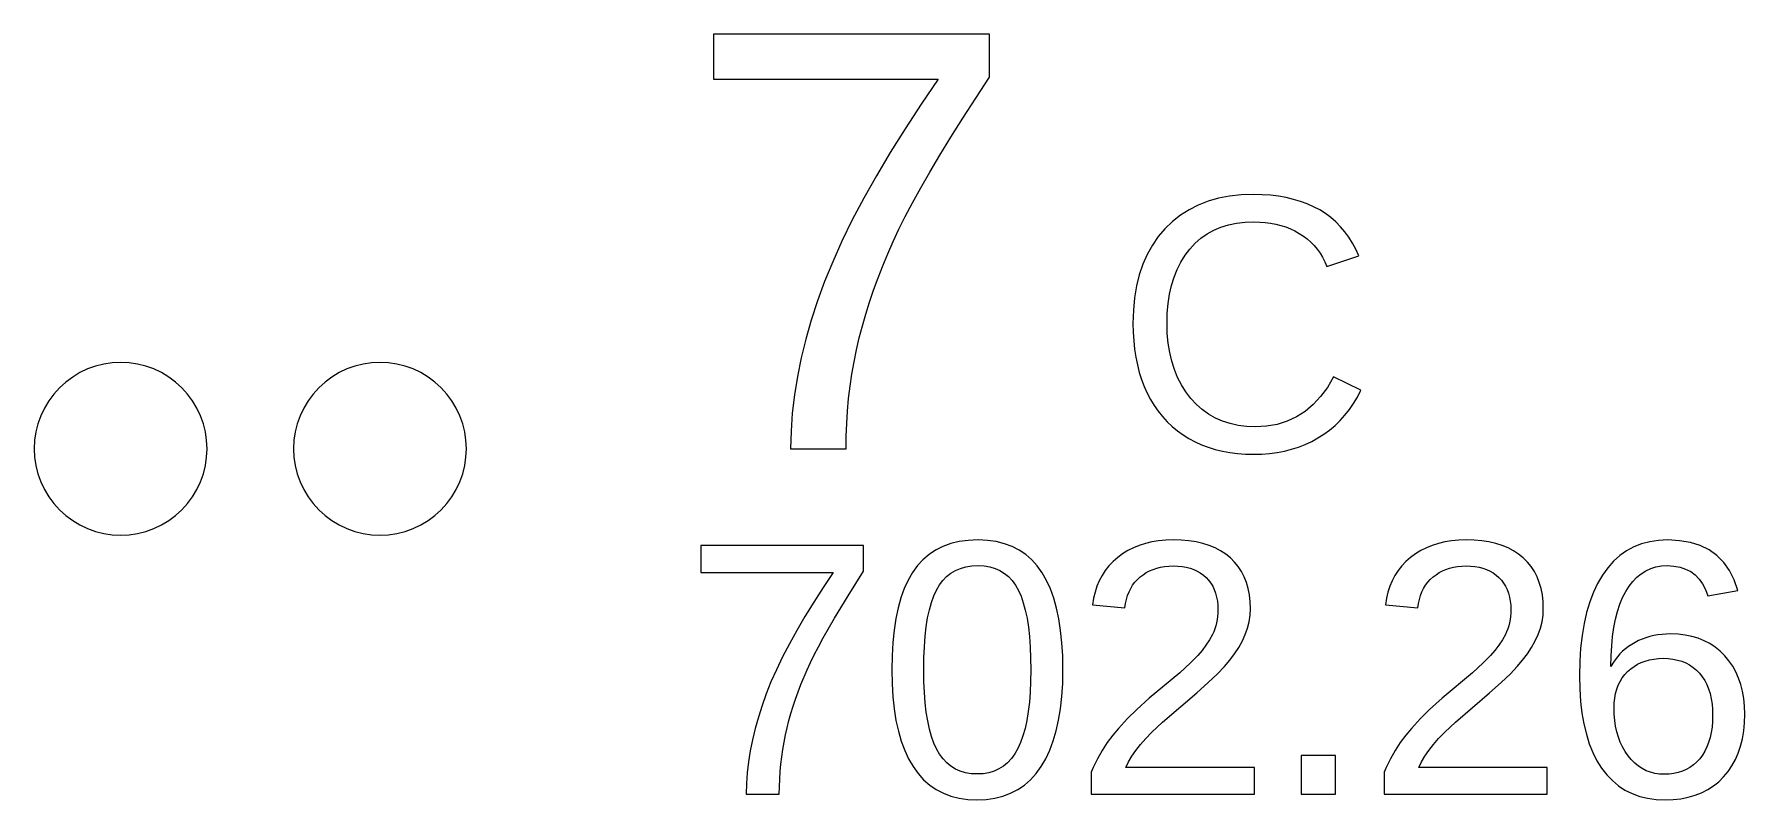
# Model space of a CAD drawing. Header units: metres. Extents: x -61 to 817, y 39 to 684.
# Drawn here: x 429.49 to 449.28, y 674.96 to 683.82 of the extents above; entities that cross this region are included whole.
import ezdxf

# ---------------------------------------------------------------- set-up
doc = ezdxf.new("R2010")
doc.units = ezdxf.units.M

msp = doc.modelspace()

# ---------------------------------------------------------------- linework, layer by layer
for p, q in [((440.543, 683.821), (437.352, 683.821)), ((437.352, 683.821), (437.352, 683.3)), ((440.543, 683.324), (440.543, 683.821)), ((437.352, 683.3), (439.95, 683.3)), ((439.95, 683.3), (439.752, 683.009)), ((440.384, 683.08), (440.543, 683.324)), ((439.752, 683.009), (439.567, 682.726)), ((440.235, 682.848), (440.384, 683.08)), ((440.097, 682.628), (440.235, 682.848)), ((439.567, 682.726), (439.395, 682.451)), ((439.97, 682.421), (440.097, 682.628)), ((439.395, 682.451), (439.236, 682.183)), ((439.853, 682.225), (439.97, 682.421)), ((439.236, 682.183), (439.09, 681.923)), ((439.748, 682.041), (439.853, 682.225)), ((439.653, 681.869), (439.748, 682.041)), ((443.599, 681.965), (443.457, 681.96)), ((443.699, 681.962), (443.599, 681.965)), ((439.09, 681.923), (438.957, 681.67)), ((439.568, 681.709), (439.653, 681.869)), ((442.852, 681.789), (442.753, 681.725)), ((442.959, 681.842), (442.852, 681.789)), ((443.073, 681.886), (442.959, 681.842)), ((443.194, 681.921), (443.073, 681.886)), ((443.322, 681.945), (443.194, 681.921)), ((443.457, 681.96), (443.322, 681.945)), ((443.795, 681.956), (443.699, 681.962)), ((443.888, 681.945), (443.795, 681.956)), ((443.976, 681.929), (443.888, 681.945)), ((444.061, 681.909), (443.976, 681.929)), ((444.143, 681.885), (444.061, 681.909)), ((444.22, 681.856), (444.143, 681.885)), ((444.294, 681.823), (444.22, 681.856)), ((444.364, 681.786), (444.294, 681.823)), ((444.43, 681.744), (444.364, 681.786)), ((438.957, 681.67), (438.837, 681.425)), ((439.495, 681.562), (439.568, 681.709)), ((442.574, 681.569), (442.496, 681.477)), ((442.66, 681.652), (442.574, 681.569)), ((442.753, 681.725), (442.66, 681.652)), ((443.139, 681.551), (443.222, 681.586)), ((443.222, 681.586), (443.309, 681.613)), ((443.309, 681.613), (443.402, 681.632)), ((443.402, 681.632), (443.5, 681.644)), ((443.5, 681.644), (443.603, 681.648)), ((443.603, 681.648), (443.67, 681.646)), ((443.67, 681.646), (443.734, 681.641)), ((443.734, 681.641), (443.796, 681.633)), ((443.796, 681.633), (443.857, 681.621)), ((443.857, 681.621), (443.915, 681.607)), ((443.915, 681.607), (443.971, 681.589)), ((443.971, 681.589), (444.025, 681.567)), ((444.492, 681.698), (444.43, 681.744)), ((444.551, 681.647), (444.492, 681.698)), ((444.605, 681.592), (444.551, 681.647)), ((444.655, 681.533), (444.605, 681.592)), ((438.837, 681.425), (438.73, 681.187)), ((439.367, 681.279), (439.429, 681.42)), ((439.429, 681.42), (439.495, 681.562)), ((442.428, 681.378), (442.369, 681.271)), ((442.496, 681.477), (442.428, 681.378)), ((442.862, 681.334), (442.924, 681.4)), ((442.924, 681.4), (442.99, 681.458)), ((442.99, 681.458), (443.062, 681.508)), ((443.062, 681.508), (443.139, 681.551)), ((444.025, 681.567), (444.077, 681.543)), ((444.077, 681.543), (444.127, 681.515)), ((444.127, 681.515), (444.175, 681.484)), ((444.175, 681.484), (444.219, 681.45)), ((444.219, 681.45), (444.261, 681.414)), ((444.261, 681.414), (444.3, 681.374)), ((444.3, 681.374), (444.335, 681.332)), ((444.701, 681.47), (444.655, 681.533)), ((444.743, 681.403), (444.701, 681.47)), ((444.781, 681.331), (444.743, 681.403)), ((438.73, 681.187), (438.636, 680.958)), ((439.309, 681.139), (439.367, 681.279)), ((442.369, 681.271), (442.318, 681.157)), ((442.715, 681.098), (442.758, 681.183)), ((442.758, 681.183), (442.807, 681.261)), ((442.807, 681.261), (442.862, 681.334)), ((444.335, 681.332), (444.368, 681.286)), ((444.368, 681.286), (444.398, 681.238)), ((444.398, 681.238), (444.424, 681.187)), ((444.424, 681.187), (444.448, 681.133)), ((444.448, 681.133), (444.815, 681.255)), ((444.815, 681.255), (444.781, 681.331)), ((439.203, 680.859), (439.254, 680.999)), ((439.254, 680.999), (439.309, 681.139)), ((442.277, 681.035), (442.245, 680.906)), ((442.318, 681.157), (442.277, 681.035)), ((442.65, 680.913), (442.68, 681.009)), ((442.68, 681.009), (442.715, 681.098)), ((438.636, 680.958), (438.554, 680.733)), ((439.156, 680.72), (439.203, 680.859)), ((442.245, 680.906), (442.222, 680.769)), ((442.611, 680.704), (442.627, 680.811)), ((442.627, 680.811), (442.65, 680.913)), ((438.554, 680.733), (438.481, 680.51)), ((439.073, 680.443), (439.113, 680.581)), ((439.113, 680.581), (439.156, 680.72)), ((442.209, 680.624), (442.204, 680.473)), ((442.222, 680.769), (442.209, 680.624)), ((442.598, 680.473), (442.601, 680.591)), ((442.601, 680.591), (442.611, 680.704)), ((438.481, 680.51), (438.418, 680.29)), ((439.037, 680.305), (439.073, 680.443)), ((442.204, 680.473), (442.206, 680.371)), ((442.601, 680.355), (442.598, 680.473)), ((438.418, 680.29), (438.364, 680.073)), ((439.005, 680.166), (439.037, 680.305)), ((442.206, 680.371), (442.212, 680.272)), ((442.212, 680.272), (442.222, 680.176)), ((442.612, 680.243), (442.601, 680.355)), ((442.629, 680.136), (442.612, 680.243)), ((430.297, 680.001), (430.202, 679.978)), ((430.394, 680.016), (430.297, 680.001)), ((430.492, 680.021), (430.394, 680.016)), ((430.59, 680.016), (430.492, 680.021)), ((430.687, 680.001), (430.59, 680.016)), ((430.782, 679.978), (430.687, 680.001)), ((433.297, 680.001), (433.202, 679.978)), ((433.394, 680.016), (433.297, 680.001)), ((433.492, 680.021), (433.394, 680.016)), ((433.59, 680.016), (433.492, 680.021)), ((433.687, 680.001), (433.59, 680.016)), ((433.782, 679.978), (433.687, 680.001)), ((438.364, 680.073), (438.321, 679.858)), ((438.952, 679.886), (438.977, 680.027)), ((438.977, 680.027), (439.005, 680.166)), ((442.222, 680.176), (442.237, 680.083)), ((442.237, 680.083), (442.255, 679.993)), ((442.255, 679.993), (442.277, 679.906)), ((442.652, 680.034), (442.629, 680.136)), ((442.683, 679.938), (442.652, 680.034)), ((429.858, 679.794), (429.785, 679.728)), ((429.937, 679.852), (429.858, 679.794)), ((430.021, 679.903), (429.937, 679.852)), ((430.109, 679.945), (430.021, 679.903)), ((430.202, 679.978), (430.109, 679.945)), ((430.875, 679.945), (430.782, 679.978)), ((430.964, 679.903), (430.875, 679.945)), ((431.048, 679.852), (430.964, 679.903)), ((431.126, 679.794), (431.048, 679.852)), ((431.199, 679.728), (431.126, 679.794)), ((432.858, 679.794), (432.785, 679.728)), ((432.937, 679.852), (432.858, 679.794)), ((433.021, 679.903), (432.937, 679.852)), ((433.109, 679.945), (433.021, 679.903)), ((433.202, 679.978), (433.109, 679.945)), ((433.875, 679.945), (433.782, 679.978)), ((433.963, 679.903), (433.875, 679.945)), ((434.048, 679.852), (433.963, 679.903)), ((434.126, 679.794), (434.048, 679.852)), ((434.199, 679.728), (434.126, 679.794)), ((438.321, 679.858), (438.287, 679.645)), ((438.931, 679.745), (438.952, 679.886)), ((442.277, 679.906), (442.304, 679.823)), ((442.304, 679.823), (442.334, 679.742)), ((442.72, 679.846), (442.683, 679.938)), ((442.764, 679.76), (442.72, 679.846)), ((444.524, 679.853), (444.453, 679.732)), ((444.841, 679.698), (444.524, 679.853)), ((429.719, 679.655), (429.661, 679.576)), ((429.785, 679.728), (429.719, 679.655)), ((431.265, 679.655), (431.199, 679.728)), ((431.324, 679.576), (431.265, 679.655)), ((432.719, 679.655), (432.661, 679.576)), ((432.785, 679.728), (432.719, 679.655)), ((434.265, 679.655), (434.199, 679.728)), ((434.324, 679.576), (434.265, 679.655)), ((438.287, 679.645), (438.262, 679.434)), ((438.901, 679.458), (438.914, 679.602)), ((438.914, 679.602), (438.931, 679.745)), ((442.334, 679.742), (442.369, 679.665)), ((442.369, 679.665), (442.408, 679.591)), ((442.408, 679.591), (442.45, 679.521)), ((442.815, 679.679), (442.764, 679.76)), ((442.873, 679.604), (442.815, 679.679)), ((442.937, 679.535), (442.873, 679.604)), ((444.375, 679.625), (444.289, 679.532)), ((444.453, 679.732), (444.375, 679.625)), ((444.755, 679.545), (444.8, 679.619)), ((444.8, 679.619), (444.841, 679.698)), ((429.568, 679.403), (429.535, 679.311)), ((429.61, 679.492), (429.568, 679.403)), ((429.661, 679.576), (429.61, 679.492)), ((431.374, 679.492), (431.324, 679.576)), ((431.416, 679.403), (431.374, 679.492)), ((431.449, 679.311), (431.416, 679.403)), ((432.568, 679.403), (432.535, 679.311)), ((432.61, 679.492), (432.568, 679.403)), ((432.661, 679.576), (432.61, 679.492)), ((434.374, 679.492), (434.324, 679.576)), ((434.416, 679.403), (434.374, 679.492)), ((434.449, 679.311), (434.416, 679.403)), ((438.262, 679.434), (438.248, 679.226)), ((438.892, 679.314), (438.901, 679.458)), ((442.45, 679.521), (442.496, 679.455)), ((442.496, 679.455), (442.546, 679.393)), ((442.546, 679.393), (442.6, 679.334)), ((443.005, 679.474), (442.937, 679.535)), ((443.079, 679.421), (443.005, 679.474)), ((443.157, 679.377), (443.079, 679.421)), ((444.196, 679.454), (444.095, 679.39)), ((444.289, 679.532), (444.196, 679.454)), ((444.6, 679.348), (444.656, 679.409)), ((444.656, 679.409), (444.707, 679.475)), ((444.707, 679.475), (444.755, 679.545)), ((429.511, 679.216), (429.497, 679.119)), ((429.535, 679.311), (429.511, 679.216)), ((431.473, 679.216), (431.449, 679.311)), ((431.487, 679.119), (431.473, 679.216)), ((432.511, 679.216), (432.497, 679.119)), ((432.535, 679.311), (432.511, 679.216)), ((434.473, 679.216), (434.449, 679.311)), ((434.487, 679.119), (434.473, 679.216)), ((438.248, 679.226), (438.243, 679.021)), ((438.886, 679.168), (438.892, 679.314)), ((442.6, 679.334), (442.657, 679.28)), ((442.657, 679.28), (442.718, 679.229)), ((442.718, 679.229), (442.783, 679.183)), ((443.24, 679.34), (443.157, 679.377)), ((443.327, 679.312), (443.24, 679.34)), ((443.42, 679.292), (443.327, 679.312)), ((443.517, 679.28), (443.42, 679.292)), ((443.619, 679.276), (443.517, 679.28)), ((443.749, 679.283), (443.619, 679.276)), ((443.872, 679.304), (443.749, 679.283)), ((443.987, 679.34), (443.872, 679.304)), ((444.095, 679.39), (443.987, 679.34)), ((444.413, 679.19), (444.479, 679.238)), ((444.479, 679.238), (444.542, 679.291)), ((444.542, 679.291), (444.6, 679.348)), ((429.497, 679.119), (429.492, 679.021)), ((429.492, 679.021), (429.497, 678.923)), ((431.492, 679.021), (431.487, 679.119)), ((431.487, 678.923), (431.492, 679.021)), ((432.497, 679.119), (432.492, 679.021)), ((432.492, 679.021), (432.497, 678.923)), ((434.492, 679.021), (434.487, 679.119)), ((434.487, 678.923), (434.492, 679.021)), ((438.243, 679.021), (438.884, 679.021)), ((438.884, 679.021), (438.886, 679.168)), ((442.783, 679.183), (442.851, 679.14)), ((442.851, 679.14), (442.923, 679.101)), ((442.923, 679.101), (442.998, 679.067)), ((442.998, 679.067), (443.075, 679.038)), ((443.075, 679.038), (443.156, 679.013)), ((443.156, 679.013), (443.239, 678.993)), ((443.957, 678.994), (444.039, 679.015)), ((444.039, 679.015), (444.119, 679.041)), ((444.119, 679.041), (444.197, 679.071)), ((444.197, 679.071), (444.272, 679.106)), ((444.272, 679.106), (444.344, 679.146)), ((444.344, 679.146), (444.413, 679.19)), ((429.497, 678.923), (429.511, 678.826)), ((429.511, 678.826), (429.535, 678.73)), ((431.449, 678.73), (431.473, 678.826)), ((431.473, 678.826), (431.487, 678.923)), ((432.497, 678.923), (432.511, 678.826)), ((432.511, 678.826), (432.535, 678.73)), ((434.449, 678.73), (434.473, 678.826)), ((434.473, 678.826), (434.487, 678.923)), ((443.239, 678.993), (443.325, 678.977)), ((443.325, 678.977), (443.414, 678.966)), ((443.414, 678.966), (443.506, 678.959)), ((443.506, 678.959), (443.601, 678.957)), ((443.601, 678.957), (443.694, 678.959)), ((443.694, 678.959), (443.784, 678.966)), ((443.784, 678.966), (443.872, 678.978)), ((443.872, 678.978), (443.957, 678.994)), ((429.535, 678.73), (429.568, 678.638)), ((429.568, 678.638), (429.61, 678.549)), ((431.374, 678.549), (431.416, 678.638)), ((431.416, 678.638), (431.449, 678.73)), ((432.535, 678.73), (432.568, 678.638)), ((432.568, 678.638), (432.61, 678.549)), ((434.374, 678.549), (434.416, 678.638)), ((434.416, 678.638), (434.449, 678.73)), ((429.61, 678.549), (429.661, 678.465)), ((429.661, 678.465), (429.719, 678.386)), ((431.265, 678.386), (431.324, 678.465)), ((431.324, 678.465), (431.374, 678.549)), ((432.61, 678.549), (432.661, 678.465)), ((432.661, 678.465), (432.719, 678.386)), ((434.265, 678.386), (434.324, 678.465)), ((434.324, 678.465), (434.374, 678.549)), ((429.719, 678.386), (429.785, 678.314)), ((429.785, 678.314), (429.858, 678.248)), ((429.858, 678.248), (429.937, 678.189)), ((431.048, 678.189), (431.126, 678.248)), ((431.126, 678.248), (431.199, 678.314)), ((431.199, 678.314), (431.265, 678.386)), ((432.719, 678.386), (432.785, 678.314)), ((432.785, 678.314), (432.858, 678.248)), ((432.858, 678.248), (432.937, 678.189)), ((434.048, 678.189), (434.126, 678.248)), ((434.126, 678.248), (434.199, 678.314)), ((434.199, 678.314), (434.265, 678.386)), ((429.937, 678.189), (430.021, 678.139)), ((430.021, 678.139), (430.109, 678.097)), ((430.109, 678.097), (430.202, 678.064)), ((430.202, 678.064), (430.297, 678.04)), ((430.297, 678.04), (430.394, 678.026)), ((430.394, 678.026), (430.492, 678.021)), ((430.492, 678.021), (430.59, 678.026)), ((430.59, 678.026), (430.687, 678.04)), ((430.687, 678.04), (430.782, 678.064)), ((430.782, 678.064), (430.875, 678.097)), ((430.875, 678.097), (430.964, 678.139)), ((430.964, 678.139), (431.048, 678.189)), ((432.937, 678.189), (433.021, 678.139)), ((433.021, 678.139), (433.109, 678.097)), ((433.109, 678.097), (433.202, 678.064)), ((433.202, 678.064), (433.297, 678.04)), ((433.297, 678.04), (433.394, 678.026)), ((433.394, 678.026), (433.492, 678.021)), ((433.492, 678.021), (433.59, 678.026)), ((433.59, 678.026), (433.687, 678.04)), ((433.687, 678.04), (433.782, 678.064)), ((433.782, 678.064), (433.875, 678.097)), ((433.875, 678.097), (433.963, 678.139)), ((433.963, 678.139), (434.048, 678.189)), ((439.088, 677.901), (437.204, 677.901)), ((437.204, 677.901), (437.204, 677.59)), ((439.088, 677.604), (439.088, 677.901)), ((439.921, 677.849), (439.844, 677.798)), ((440.005, 677.89), (439.921, 677.849)), ((440.096, 677.923), (440.005, 677.89)), ((440.194, 677.946), (440.096, 677.923)), ((440.299, 677.96), (440.194, 677.946)), ((440.411, 677.965), (440.299, 677.96)), ((440.52, 677.96), (440.411, 677.965)), ((440.622, 677.946), (440.52, 677.96)), ((440.717, 677.922), (440.622, 677.946)), ((440.807, 677.89), (440.717, 677.922)), ((440.889, 677.847), (440.807, 677.89)), ((440.965, 677.796), (440.889, 677.847)), ((442.145, 677.842), (442.084, 677.804)), ((442.209, 677.874), (442.145, 677.842)), ((442.277, 677.902), (442.209, 677.874)), ((442.348, 677.925), (442.277, 677.902)), ((442.423, 677.942), (442.348, 677.925)), ((442.501, 677.955), (442.423, 677.942)), ((442.583, 677.962), (442.501, 677.955)), ((442.669, 677.965), (442.583, 677.962)), ((442.762, 677.962), (442.669, 677.965)), ((442.85, 677.954), (442.762, 677.962)), ((442.934, 677.942), (442.85, 677.954)), ((443.012, 677.924), (442.934, 677.942)), ((443.086, 677.901), (443.012, 677.924)), ((443.154, 677.873), (443.086, 677.901)), ((443.218, 677.839), (443.154, 677.873)), ((443.277, 677.801), (443.218, 677.839)), ((445.533, 677.842), (445.473, 677.804)), ((445.598, 677.874), (445.533, 677.842)), ((445.666, 677.902), (445.598, 677.874)), ((445.737, 677.925), (445.666, 677.902)), ((445.812, 677.942), (445.737, 677.925)), ((445.89, 677.955), (445.812, 677.942)), ((445.972, 677.962), (445.89, 677.955)), ((446.057, 677.965), (445.972, 677.962)), ((446.151, 677.962), (446.057, 677.965)), ((446.239, 677.954), (446.151, 677.962)), ((446.322, 677.942), (446.239, 677.954)), ((446.401, 677.924), (446.322, 677.942)), ((446.474, 677.901), (446.401, 677.924)), ((446.543, 677.873), (446.474, 677.901)), ((446.607, 677.839), (446.543, 677.873)), ((446.665, 677.801), (446.607, 677.839)), ((447.915, 677.839), (447.837, 677.784)), ((447.999, 677.884), (447.915, 677.839)), ((448.088, 677.919), (447.999, 677.884)), ((448.183, 677.945), (448.088, 677.919)), ((448.284, 677.96), (448.183, 677.945)), ((448.39, 677.965), (448.284, 677.96)), ((448.527, 677.957), (448.39, 677.965)), ((448.653, 677.936), (448.527, 677.957)), ((448.767, 677.9), (448.653, 677.936)), ((448.869, 677.85), (448.767, 677.9)), ((448.96, 677.785), (448.869, 677.85)), ((439.71, 677.668), (439.653, 677.589)), ((439.773, 677.737), (439.71, 677.668)), ((439.844, 677.798), (439.773, 677.737)), ((440.097, 677.581), (440.15, 677.612)), ((440.15, 677.612), (440.208, 677.636)), ((440.208, 677.636), (440.271, 677.654)), ((440.271, 677.654), (440.339, 677.664)), ((440.339, 677.664), (440.411, 677.668)), ((440.411, 677.668), (440.481, 677.664)), ((440.481, 677.664), (440.547, 677.654)), ((440.547, 677.654), (440.608, 677.636)), ((440.608, 677.636), (440.664, 677.611)), ((440.664, 677.611), (440.716, 677.579)), ((441.035, 677.735), (440.965, 677.796)), ((441.097, 677.664), (441.035, 677.735)), ((441.154, 677.585), (441.097, 677.664)), ((441.883, 677.611), (441.846, 677.554)), ((441.926, 677.665), (441.883, 677.611)), ((441.974, 677.715), (441.926, 677.665)), ((442.027, 677.762), (441.974, 677.715)), ((442.084, 677.804), (442.027, 677.762)), ((442.396, 677.607), (442.436, 677.624)), ((442.436, 677.624), (442.479, 677.639)), ((442.479, 677.639), (442.523, 677.65)), ((442.523, 677.65), (442.57, 677.657)), ((442.57, 677.657), (442.618, 677.662)), ((442.618, 677.662), (442.669, 677.664)), ((442.669, 677.664), (442.722, 677.662)), ((442.722, 677.662), (442.772, 677.657)), ((442.772, 677.657), (442.819, 677.649)), ((442.819, 677.649), (442.864, 677.637)), ((442.864, 677.637), (442.907, 677.623)), ((442.907, 677.623), (442.946, 677.605)), ((443.331, 677.758), (443.277, 677.801)), ((443.379, 677.71), (443.331, 677.758)), ((443.422, 677.657), (443.379, 677.71)), ((443.46, 677.6), (443.422, 677.657)), ((445.272, 677.611), (445.235, 677.554)), ((445.315, 677.665), (445.272, 677.611)), ((445.362, 677.715), (445.315, 677.665)), ((445.415, 677.762), (445.362, 677.715)), ((445.473, 677.804), (445.415, 677.762)), ((445.784, 677.607), (445.825, 677.624)), ((445.825, 677.624), (445.867, 677.639)), ((445.867, 677.639), (445.912, 677.65)), ((445.912, 677.65), (445.958, 677.657)), ((445.958, 677.657), (446.007, 677.662)), ((446.007, 677.662), (446.057, 677.664)), ((446.057, 677.664), (446.11, 677.662)), ((446.11, 677.662), (446.16, 677.657)), ((446.16, 677.657), (446.208, 677.649)), ((446.208, 677.649), (446.253, 677.637)), ((446.253, 677.637), (446.295, 677.623)), ((446.295, 677.623), (446.335, 677.605)), ((446.719, 677.758), (446.665, 677.801)), ((446.768, 677.71), (446.719, 677.758)), ((446.811, 677.657), (446.768, 677.71)), ((446.848, 677.6), (446.811, 677.657)), ((447.697, 677.643), (447.635, 677.558)), ((447.764, 677.718), (447.697, 677.643)), ((447.837, 677.784), (447.764, 677.718)), ((448.137, 677.608), (448.194, 677.634)), ((448.194, 677.634), (448.254, 677.653)), ((448.254, 677.653), (448.318, 677.664)), ((448.318, 677.664), (448.385, 677.668)), ((448.385, 677.668), (448.462, 677.663)), ((448.462, 677.663), (448.533, 677.65)), ((448.533, 677.65), (448.598, 677.629)), ((448.598, 677.629), (448.656, 677.599)), ((449.038, 677.706), (448.96, 677.785)), ((449.105, 677.612), (449.038, 677.706)), ((449.16, 677.504), (449.105, 677.612)), ((437.204, 677.59), (438.735, 677.59)), ((438.618, 677.415), (438.51, 677.245)), ((438.735, 677.59), (438.618, 677.415)), ((438.907, 677.318), (439.088, 677.604)), ((439.603, 677.501), (439.558, 677.403)), ((439.653, 677.589), (439.603, 677.501)), ((439.929, 677.386), (439.964, 677.445)), ((439.964, 677.445), (440.003, 677.497)), ((440.003, 677.497), (440.048, 677.542)), ((440.048, 677.542), (440.097, 677.581)), ((440.716, 677.579), (440.764, 677.541)), ((440.764, 677.541), (440.807, 677.495)), ((440.807, 677.495), (440.845, 677.442)), ((440.845, 677.442), (440.879, 677.382)), ((441.204, 677.496), (441.154, 677.585)), ((441.249, 677.398), (441.204, 677.496)), ((441.787, 677.429), (441.765, 677.361)), ((441.814, 677.493), (441.787, 677.429)), ((441.846, 677.554), (441.814, 677.493)), ((442.178, 677.404), (442.2, 677.441)), ((442.2, 677.441), (442.226, 677.475)), ((442.226, 677.475), (442.255, 677.507)), ((442.255, 677.507), (442.287, 677.537)), ((442.287, 677.537), (442.321, 677.563)), ((442.321, 677.563), (442.357, 677.587)), ((442.357, 677.587), (442.396, 677.607)), ((442.946, 677.605), (442.983, 677.583)), ((442.983, 677.583), (443.018, 677.559)), ((443.018, 677.559), (443.05, 677.531)), ((443.05, 677.531), (443.078, 677.5)), ((443.078, 677.5), (443.104, 677.466)), ((443.104, 677.466), (443.126, 677.43)), ((443.126, 677.43), (443.144, 677.391)), ((443.491, 677.539), (443.46, 677.6)), ((443.517, 677.474), (443.491, 677.539)), ((443.537, 677.404), (443.517, 677.474)), ((445.175, 677.429), (445.153, 677.361)), ((445.202, 677.493), (445.175, 677.429)), ((445.235, 677.554), (445.202, 677.493)), ((445.566, 677.404), (445.589, 677.441)), ((445.589, 677.441), (445.615, 677.475)), ((445.615, 677.475), (445.643, 677.507)), ((445.643, 677.507), (445.675, 677.537)), ((445.675, 677.537), (445.71, 677.563)), ((445.71, 677.563), (445.746, 677.587)), ((445.746, 677.587), (445.784, 677.607)), ((446.335, 677.605), (446.372, 677.583)), ((446.372, 677.583), (446.407, 677.559)), ((446.407, 677.559), (446.438, 677.531)), ((446.438, 677.531), (446.467, 677.5)), ((446.467, 677.5), (446.492, 677.466)), ((446.492, 677.466), (446.514, 677.43)), ((446.514, 677.43), (446.533, 677.391)), ((446.88, 677.539), (446.848, 677.6)), ((446.905, 677.474), (446.88, 677.539)), ((446.926, 677.404), (446.905, 677.474)), ((447.579, 677.463), (447.53, 677.36)), ((447.635, 677.558), (447.579, 677.463)), ((447.904, 677.368), (447.944, 677.431)), ((447.944, 677.431), (447.987, 677.486)), ((447.987, 677.486), (448.034, 677.534)), ((448.034, 677.534), (448.084, 677.575)), ((448.084, 677.575), (448.137, 677.608)), ((448.656, 677.599), (448.708, 677.56)), ((448.708, 677.56), (448.753, 677.513)), ((448.753, 677.513), (448.793, 677.457)), ((448.793, 677.457), (448.826, 677.392)), ((449.203, 677.382), (449.16, 677.504)), ((438.51, 677.245), (438.408, 677.08)), ((438.751, 677.061), (438.907, 677.318)), ((439.52, 677.297), (439.488, 677.181)), ((439.558, 677.403), (439.52, 677.297)), ((439.848, 677.158), (439.871, 677.243)), ((439.871, 677.243), (439.898, 677.319)), ((439.898, 677.319), (439.929, 677.386)), ((440.879, 677.382), (440.909, 677.314)), ((440.909, 677.314), (440.935, 677.238)), ((440.935, 677.238), (440.958, 677.153)), ((441.287, 677.291), (441.249, 677.398)), ((441.32, 677.175), (441.287, 677.291)), ((441.748, 677.29), (441.737, 677.216)), ((441.737, 677.216), (442.111, 677.181)), ((441.765, 677.361), (441.748, 677.29)), ((442.111, 677.181), (442.118, 677.23)), ((442.118, 677.23), (442.128, 677.277)), ((442.128, 677.277), (442.142, 677.322)), ((442.142, 677.322), (442.158, 677.364)), ((442.158, 677.364), (442.178, 677.404)), ((443.144, 677.391), (443.16, 677.35)), ((443.16, 677.35), (443.171, 677.305)), ((443.171, 677.305), (443.18, 677.258)), ((443.18, 677.258), (443.185, 677.209)), ((443.551, 677.33), (443.537, 677.404)), ((443.56, 677.251), (443.551, 677.33)), ((443.563, 677.169), (443.56, 677.251)), ((445.137, 677.29), (445.125, 677.216)), ((445.125, 677.216), (445.499, 677.181)), ((445.153, 677.361), (445.137, 677.29)), ((445.499, 677.181), (445.507, 677.23)), ((445.507, 677.23), (445.517, 677.277)), ((445.517, 677.277), (445.53, 677.322)), ((445.53, 677.322), (445.547, 677.364)), ((445.547, 677.364), (445.566, 677.404)), ((446.533, 677.391), (446.548, 677.35)), ((446.548, 677.35), (446.56, 677.305)), ((446.56, 677.305), (446.569, 677.258)), ((446.569, 677.258), (446.574, 677.209)), ((446.94, 677.33), (446.926, 677.404)), ((446.948, 677.251), (446.94, 677.33)), ((446.951, 677.169), (446.948, 677.251)), ((447.488, 677.248), (447.452, 677.127)), ((447.53, 677.36), (447.488, 677.248)), ((447.81, 677.138), (447.837, 677.221)), ((447.837, 677.221), (447.868, 677.298)), ((447.868, 677.298), (447.904, 677.368)), ((448.826, 677.392), (448.853, 677.319)), ((448.853, 677.319), (449.203, 677.382)), ((438.408, 677.08), (438.315, 676.919)), ((438.621, 676.833), (438.751, 677.061)), ((439.461, 677.055), (439.44, 676.921)), ((439.488, 677.181), (439.461, 677.055)), ((439.812, 676.961), (439.828, 677.064)), ((439.828, 677.064), (439.848, 677.158)), ((440.958, 677.153), (440.978, 677.059)), ((440.978, 677.059), (440.994, 676.957)), ((441.346, 677.051), (441.32, 677.175)), ((441.367, 676.917), (441.346, 677.051)), ((443.178, 677.043), (443.171, 677.006)), ((443.183, 677.08), (443.178, 677.043)), ((443.186, 677.118), (443.183, 677.08)), ((443.185, 677.209), (443.187, 677.157)), ((443.187, 677.157), (443.186, 677.118)), ((443.529, 676.944), (443.548, 677.019)), ((443.548, 677.019), (443.559, 677.094)), ((443.559, 677.094), (443.563, 677.169)), ((446.566, 677.043), (446.559, 677.006)), ((446.571, 677.08), (446.566, 677.043)), ((446.574, 677.118), (446.571, 677.08)), ((446.574, 677.209), (446.575, 677.157)), ((446.575, 677.157), (446.574, 677.118)), ((446.918, 676.944), (446.936, 677.019)), ((446.936, 677.019), (446.948, 677.094)), ((446.948, 677.094), (446.951, 677.169)), ((447.452, 677.127), (447.422, 676.998)), ((447.768, 676.952), (447.787, 677.048)), ((447.787, 677.048), (447.81, 677.138)), ((438.315, 676.919), (438.229, 676.762)), ((438.565, 676.73), (438.621, 676.833)), ((439.44, 676.921), (439.426, 676.777)), ((439.79, 676.729), (439.799, 676.85)), ((439.799, 676.85), (439.812, 676.961)), ((440.994, 676.957), (441.006, 676.846)), ((441.006, 676.846), (441.015, 676.726)), ((441.382, 676.774), (441.367, 676.917)), ((443.123, 676.87), (443.088, 676.808)), ((443.138, 676.903), (443.123, 676.87)), ((443.151, 676.937), (443.138, 676.903)), ((443.162, 676.971), (443.151, 676.937)), ((443.171, 677.006), (443.162, 676.971)), ((443.469, 676.796), (443.503, 676.87)), ((443.503, 676.87), (443.529, 676.944)), ((446.512, 676.87), (446.477, 676.808)), ((446.527, 676.903), (446.512, 676.87)), ((446.54, 676.937), (446.527, 676.903)), ((446.551, 676.971), (446.54, 676.937)), ((446.559, 677.006), (446.551, 676.971)), ((446.857, 676.796), (446.891, 676.87)), ((446.891, 676.87), (446.918, 676.944)), ((447.4, 676.859), (447.383, 676.713)), ((447.422, 676.998), (447.4, 676.859)), ((447.742, 676.739), (447.753, 676.849)), ((447.753, 676.849), (447.768, 676.952)), ((448.096, 676.818), (448.054, 676.8)), ((448.139, 676.834), (448.096, 676.818)), ((448.183, 676.847), (448.139, 676.834)), ((448.229, 676.858), (448.183, 676.847)), ((448.276, 676.866), (448.229, 676.858)), ((448.325, 676.872), (448.276, 676.866)), ((448.374, 676.875), (448.325, 676.872)), ((448.425, 676.877), (448.374, 676.875)), ((448.511, 676.874), (448.425, 676.877)), ((448.592, 676.864), (448.511, 676.874)), ((448.67, 676.849), (448.592, 676.864)), ((448.743, 676.827), (448.67, 676.849)), ((448.813, 676.799), (448.743, 676.827)), ((438.229, 676.762), (438.15, 676.611)), ((438.472, 676.546), (438.515, 676.634)), ((438.515, 676.634), (438.565, 676.73)), ((439.417, 676.623), (439.414, 676.461)), ((439.426, 676.777), (439.417, 676.623)), ((439.785, 676.599), (439.79, 676.729)), ((441.015, 676.726), (441.02, 676.598)), ((441.391, 676.622), (441.382, 676.774)), ((441.394, 676.461), (441.391, 676.622)), ((442.953, 676.628), (442.869, 676.542)), ((443.003, 676.687), (442.953, 676.628)), ((443.048, 676.747), (443.003, 676.687)), ((443.088, 676.808), (443.048, 676.747)), ((443.324, 676.573), (443.379, 676.647)), ((443.379, 676.647), (443.428, 676.721)), ((443.428, 676.721), (443.469, 676.796)), ((446.341, 676.628), (446.257, 676.542)), ((446.391, 676.687), (446.341, 676.628)), ((446.437, 676.747), (446.391, 676.687)), ((446.477, 676.808), (446.437, 676.747)), ((446.712, 676.573), (446.768, 676.647)), ((446.768, 676.647), (446.816, 676.721)), ((446.816, 676.721), (446.857, 676.796)), ((447.383, 676.713), (447.373, 676.557)), ((447.734, 676.5), (447.736, 676.623)), ((447.736, 676.623), (447.742, 676.739)), ((447.838, 676.646), (447.809, 676.613)), ((447.869, 676.677), (447.838, 676.646)), ((447.902, 676.706), (447.869, 676.677)), ((447.937, 676.733), (447.902, 676.706)), ((447.974, 676.757), (447.937, 676.733)), ((448.013, 676.78), (447.974, 676.757)), ((448.054, 676.8), (448.013, 676.78)), ((448.878, 676.765), (448.813, 676.799)), ((448.939, 676.724), (448.878, 676.765)), ((448.997, 676.678), (448.939, 676.724)), ((449.05, 676.625), (448.997, 676.678)), ((449.099, 676.567), (449.05, 676.625)), ((438.08, 676.463), (438.016, 676.321)), ((438.15, 676.611), (438.08, 676.463)), ((438.362, 676.292), (438.433, 676.461)), ((438.433, 676.461), (438.472, 676.546)), ((439.414, 676.461), (439.417, 676.301)), ((439.783, 676.461), (439.785, 676.599)), ((439.785, 676.326), (439.783, 676.461)), ((441.02, 676.598), (441.022, 676.461)), ((441.022, 676.461), (441.02, 676.328)), ((441.391, 676.302), (441.394, 676.461)), ((442.744, 676.429), (442.392, 676.135)), ((442.869, 676.542), (442.744, 676.429)), ((443.181, 676.415), (443.261, 676.499)), ((443.261, 676.499), (443.324, 676.573)), ((446.133, 676.429), (445.78, 676.135)), ((446.257, 676.542), (446.133, 676.429)), ((446.57, 676.415), (446.649, 676.499)), ((446.649, 676.499), (446.712, 676.573)), ((447.373, 676.557), (447.37, 676.393)), ((447.757, 676.539), (447.734, 676.5)), ((447.782, 676.577), (447.757, 676.539)), ((447.809, 676.613), (447.782, 676.577)), ((447.893, 676.406), (447.926, 676.442)), ((447.926, 676.442), (447.962, 676.474)), ((447.962, 676.474), (448.001, 676.502)), ((448.001, 676.502), (448.042, 676.527)), ((448.042, 676.527), (448.085, 676.547)), ((448.085, 676.547), (448.13, 676.564)), ((448.13, 676.564), (448.178, 676.578)), ((448.178, 676.578), (448.229, 676.587)), ((448.229, 676.587), (448.282, 676.593)), ((448.282, 676.593), (448.337, 676.595)), ((448.337, 676.595), (448.396, 676.593)), ((448.396, 676.593), (448.451, 676.586)), ((448.451, 676.586), (448.504, 676.575)), ((448.504, 676.575), (448.554, 676.561)), ((448.554, 676.561), (448.6, 676.541)), ((448.6, 676.541), (448.644, 676.518)), ((448.644, 676.518), (448.685, 676.49)), ((448.685, 676.49), (448.723, 676.458)), ((448.723, 676.458), (448.758, 676.422)), ((449.142, 676.505), (449.099, 676.567)), ((449.179, 676.438), (449.142, 676.505)), ((449.21, 676.367), (449.179, 676.438)), ((438.016, 676.321), (437.961, 676.183)), ((438.3, 676.124), (438.362, 676.292)), ((439.417, 676.301), (439.426, 676.151)), ((439.79, 676.199), (439.785, 676.326)), ((441.02, 676.328), (441.014, 676.204)), ((441.381, 676.152), (441.391, 676.302)), ((442.941, 676.194), (443.074, 676.314)), ((443.074, 676.314), (443.181, 676.415)), ((446.329, 676.194), (446.463, 676.314)), ((446.463, 676.314), (446.57, 676.415)), ((447.37, 676.393), (447.373, 676.241)), ((447.373, 676.241), (447.383, 676.097)), ((447.787, 676.187), (447.801, 676.237)), ((447.801, 676.237), (447.818, 676.284)), ((447.818, 676.284), (447.839, 676.327)), ((447.839, 676.327), (447.864, 676.368)), ((447.864, 676.368), (447.893, 676.406)), ((448.758, 676.422), (448.79, 676.382)), ((448.79, 676.382), (448.818, 676.338)), ((448.818, 676.338), (448.842, 676.291)), ((448.842, 676.291), (448.863, 676.24)), ((448.863, 676.24), (448.88, 676.186)), ((449.236, 676.292), (449.21, 676.367)), ((449.256, 676.213), (449.236, 676.292)), ((437.913, 676.048), (437.87, 675.914)), ((437.961, 676.183), (437.913, 676.048)), ((438.247, 675.958), (438.272, 676.041)), ((438.272, 676.041), (438.3, 676.124)), ((439.426, 676.151), (439.441, 676.009)), ((439.799, 676.081), (439.79, 676.199)), ((439.812, 675.971), (439.799, 676.081)), ((441.005, 676.087), (440.992, 675.978)), ((441.014, 676.204), (441.005, 676.087)), ((441.366, 676.011), (441.381, 676.152)), ((442.392, 676.135), (442.247, 676.004)), ((442.545, 675.856), (442.941, 676.194)), ((445.78, 676.135), (445.635, 676.004)), ((445.934, 675.856), (446.329, 676.194)), ((447.383, 676.097), (447.398, 675.962)), ((447.77, 676.022), (447.772, 676.08)), ((447.772, 676.08), (447.778, 676.135)), ((447.778, 676.135), (447.787, 676.187)), ((448.88, 676.186), (448.893, 676.128)), ((448.893, 676.128), (448.903, 676.066)), ((448.903, 676.066), (448.908, 676.001)), ((449.271, 676.129), (449.256, 676.213)), ((449.279, 676.041), (449.271, 676.129)), ((449.282, 675.949), (449.279, 676.041)), ((437.87, 675.914), (437.833, 675.782)), ((438.202, 675.792), (438.223, 675.874)), ((438.223, 675.874), (438.247, 675.958)), ((439.441, 676.009), (439.462, 675.876)), ((439.462, 675.876), (439.49, 675.752)), ((439.829, 675.87), (439.812, 675.971)), ((439.849, 675.776), (439.829, 675.87)), ((440.976, 675.877), (440.955, 675.784)), ((440.992, 675.978), (440.976, 675.877)), ((441.316, 675.754), (441.344, 675.878)), ((441.344, 675.878), (441.366, 676.011)), ((442.141, 675.898), (442.038, 675.784)), ((442.247, 676.004), (442.141, 675.898)), ((442.422, 675.74), (442.545, 675.856)), ((445.529, 675.898), (445.426, 675.784)), ((445.635, 676.004), (445.529, 675.898)), ((445.81, 675.74), (445.934, 675.856)), ((447.398, 675.962), (447.42, 675.835)), ((447.42, 675.835), (447.449, 675.716)), ((447.772, 675.948), (447.77, 676.022)), ((447.778, 675.877), (447.772, 675.948)), ((447.788, 675.81), (447.778, 675.877)), ((448.908, 675.864), (448.903, 675.798)), ((448.908, 676.001), (448.91, 675.933)), ((448.91, 675.933), (448.908, 675.864)), ((449.27, 675.754), (449.279, 675.849)), ((449.279, 675.849), (449.282, 675.949)), ((437.801, 675.652), (437.776, 675.523)), ((437.833, 675.782), (437.801, 675.652)), ((438.167, 675.625), (438.183, 675.709)), ((438.183, 675.709), (438.202, 675.792)), ((439.49, 675.752), (439.523, 675.636)), ((439.523, 675.636), (439.563, 675.529)), ((439.872, 675.691), (439.849, 675.776)), ((439.9, 675.614), (439.872, 675.691)), ((440.931, 675.699), (440.903, 675.621)), ((440.955, 675.784), (440.931, 675.699)), ((441.241, 675.531), (441.282, 675.638)), ((441.282, 675.638), (441.316, 675.754)), ((441.971, 675.704), (441.907, 675.619)), ((442.038, 675.784), (441.971, 675.704)), ((442.29, 675.597), (442.351, 675.667)), ((442.351, 675.667), (442.422, 675.74)), ((445.359, 675.704), (445.296, 675.619)), ((445.426, 675.784), (445.359, 675.704)), ((445.679, 675.597), (445.74, 675.667)), ((445.74, 675.667), (445.81, 675.74)), ((447.449, 675.716), (447.483, 675.606)), ((447.802, 675.745), (447.788, 675.81)), ((447.82, 675.684), (447.802, 675.745)), ((447.842, 675.625), (447.82, 675.684)), ((448.88, 675.677), (448.864, 675.621)), ((448.893, 675.736), (448.88, 675.677)), ((448.903, 675.798), (448.893, 675.736)), ((449.234, 675.578), (449.255, 675.664)), ((449.255, 675.664), (449.27, 675.754)), ((437.776, 675.523), (437.756, 675.395)), ((438.13, 675.37), (438.14, 675.456)), ((438.14, 675.456), (438.152, 675.541)), ((438.152, 675.541), (438.167, 675.625)), ((439.563, 675.529), (439.608, 675.43)), ((439.931, 675.546), (439.9, 675.614)), ((439.966, 675.485), (439.931, 675.546)), ((440.006, 675.431), (439.966, 675.485)), ((440.797, 675.435), (440.753, 675.387)), ((440.837, 675.49), (440.797, 675.435)), ((440.872, 675.552), (440.837, 675.49)), ((440.903, 675.621), (440.872, 675.552)), ((441.142, 675.343), (441.195, 675.433)), ((441.195, 675.433), (441.241, 675.531)), ((441.793, 675.433), (441.743, 675.332)), ((441.848, 675.529), (441.793, 675.433)), ((441.907, 675.619), (441.848, 675.529)), ((442.152, 675.396), (442.191, 675.462)), ((442.191, 675.462), (442.237, 675.529)), ((442.237, 675.529), (442.29, 675.597)), ((444.546, 675.469), (444.15, 675.469)), ((444.15, 675.469), (444.15, 675.021)), ((444.546, 675.021), (444.546, 675.469)), ((445.182, 675.433), (445.132, 675.332)), ((445.237, 675.529), (445.182, 675.433)), ((445.296, 675.619), (445.237, 675.529)), ((445.541, 675.396), (445.58, 675.462)), ((445.58, 675.462), (445.625, 675.529)), ((445.625, 675.529), (445.679, 675.597)), ((447.483, 675.606), (447.524, 675.503)), ((447.524, 675.503), (447.572, 675.409)), ((447.868, 675.57), (447.842, 675.625)), ((447.898, 675.517), (447.868, 675.57)), ((447.932, 675.468), (447.898, 675.517)), ((447.969, 675.422), (447.932, 675.468)), ((448.76, 675.433), (448.726, 675.395)), ((448.792, 675.475), (448.76, 675.433)), ((448.819, 675.52), (448.792, 675.475)), ((448.843, 675.569), (448.819, 675.52)), ((448.864, 675.621), (448.843, 675.569)), ((449.173, 675.422), (449.206, 675.497)), ((449.206, 675.497), (449.234, 675.578)), ((437.742, 675.269), (437.733, 675.144)), ((437.756, 675.395), (437.742, 675.269)), ((438.117, 675.197), (438.122, 675.284)), ((438.122, 675.284), (438.13, 675.37)), ((439.608, 675.43), (439.66, 675.341)), ((439.66, 675.341), (439.718, 675.26)), ((439.718, 675.26), (439.782, 675.189)), ((440.049, 675.385), (440.006, 675.431)), ((440.097, 675.345), (440.049, 675.385)), ((440.15, 675.313), (440.097, 675.345)), ((440.206, 675.288), (440.15, 675.313)), ((440.267, 675.27), (440.206, 675.288)), ((440.332, 675.259), (440.267, 675.27)), ((440.402, 675.256), (440.332, 675.259)), ((440.471, 675.259), (440.402, 675.256)), ((440.536, 675.27), (440.471, 675.259)), ((440.597, 675.289), (440.536, 675.27)), ((440.653, 675.314), (440.597, 675.289)), ((440.705, 675.347), (440.653, 675.314)), ((440.753, 675.387), (440.705, 675.347)), ((441.018, 675.19), (441.083, 675.262)), ((441.083, 675.262), (441.142, 675.343)), ((441.743, 675.332), (441.72, 675.279)), ((441.72, 675.279), (441.72, 675.021)), ((442.122, 675.332), (442.152, 675.396)), ((443.608, 675.332), (442.122, 675.332)), ((443.608, 675.021), (443.608, 675.332)), ((445.132, 675.332), (445.108, 675.279)), ((445.108, 675.279), (445.108, 675.021)), ((445.51, 675.332), (445.541, 675.396)), ((446.996, 675.332), (445.51, 675.332)), ((446.996, 675.021), (446.996, 675.332)), ((447.572, 675.409), (447.625, 675.324)), ((447.625, 675.324), (447.685, 675.247)), ((447.685, 675.247), (447.75, 675.179)), ((448.009, 675.382), (447.969, 675.422)), ((448.051, 675.348), (448.009, 675.382)), ((448.095, 675.318), (448.051, 675.348)), ((448.141, 675.294), (448.095, 675.318)), ((448.19, 675.276), (448.141, 675.294)), ((448.241, 675.262), (448.19, 675.276)), ((448.294, 675.254), (448.241, 675.262)), ((448.349, 675.252), (448.294, 675.254)), ((448.406, 675.254), (448.349, 675.252)), ((448.46, 675.261), (448.406, 675.254)), ((448.511, 675.272), (448.46, 675.261)), ((448.56, 675.287), (448.511, 675.272)), ((448.605, 675.308), (448.56, 675.287)), ((448.648, 675.332), (448.605, 675.308)), ((448.688, 675.361), (448.648, 675.332)), ((448.726, 675.395), (448.688, 675.361)), ((449.037, 675.223), (449.088, 675.284)), ((449.088, 675.284), (449.134, 675.35)), ((449.134, 675.35), (449.173, 675.422)), ((437.733, 675.144), (437.73, 675.021)), ((438.112, 675.021), (438.113, 675.109)), ((438.113, 675.109), (438.117, 675.197)), ((439.782, 675.189), (439.852, 675.127)), ((439.852, 675.127), (439.928, 675.075)), ((439.928, 675.075), (440.01, 675.033)), ((440.788, 675.033), (440.871, 675.076)), ((440.871, 675.076), (440.947, 675.128)), ((440.947, 675.128), (441.018, 675.19)), ((447.75, 675.179), (447.82, 675.12)), ((447.82, 675.12), (447.896, 675.07)), ((447.896, 675.07), (447.978, 675.029)), ((448.707, 675.009), (448.783, 675.039)), ((448.783, 675.039), (448.853, 675.075)), ((448.853, 675.075), (448.919, 675.118)), ((448.919, 675.118), (448.98, 675.167)), ((448.98, 675.167), (449.037, 675.223)), ((437.73, 675.021), (438.112, 675.021)), ((440.01, 675.033), (440.098, 674.999)), ((440.098, 674.999), (440.192, 674.976)), ((440.192, 674.976), (440.293, 674.961)), ((440.293, 674.961), (440.399, 674.957)), ((440.399, 674.957), (440.505, 674.961)), ((440.505, 674.961), (440.605, 674.976)), ((440.605, 674.976), (440.7, 675)), ((440.7, 675), (440.788, 675.033)), ((441.72, 675.021), (443.608, 675.021)), ((444.15, 675.021), (444.546, 675.021)), ((445.108, 675.021), (446.996, 675.021)), ((447.978, 675.029), (448.066, 674.997)), ((448.066, 674.997), (448.158, 674.975)), ((448.158, 674.975), (448.257, 674.961)), ((448.257, 674.961), (448.361, 674.957)), ((448.361, 674.957), (448.455, 674.96)), ((448.455, 674.96), (448.543, 674.97)), ((448.543, 674.97), (448.628, 674.986)), ((448.628, 674.986), (448.707, 675.009))]:
    msp.add_line(p, q)

doc.saveas('drawing.dxf')
